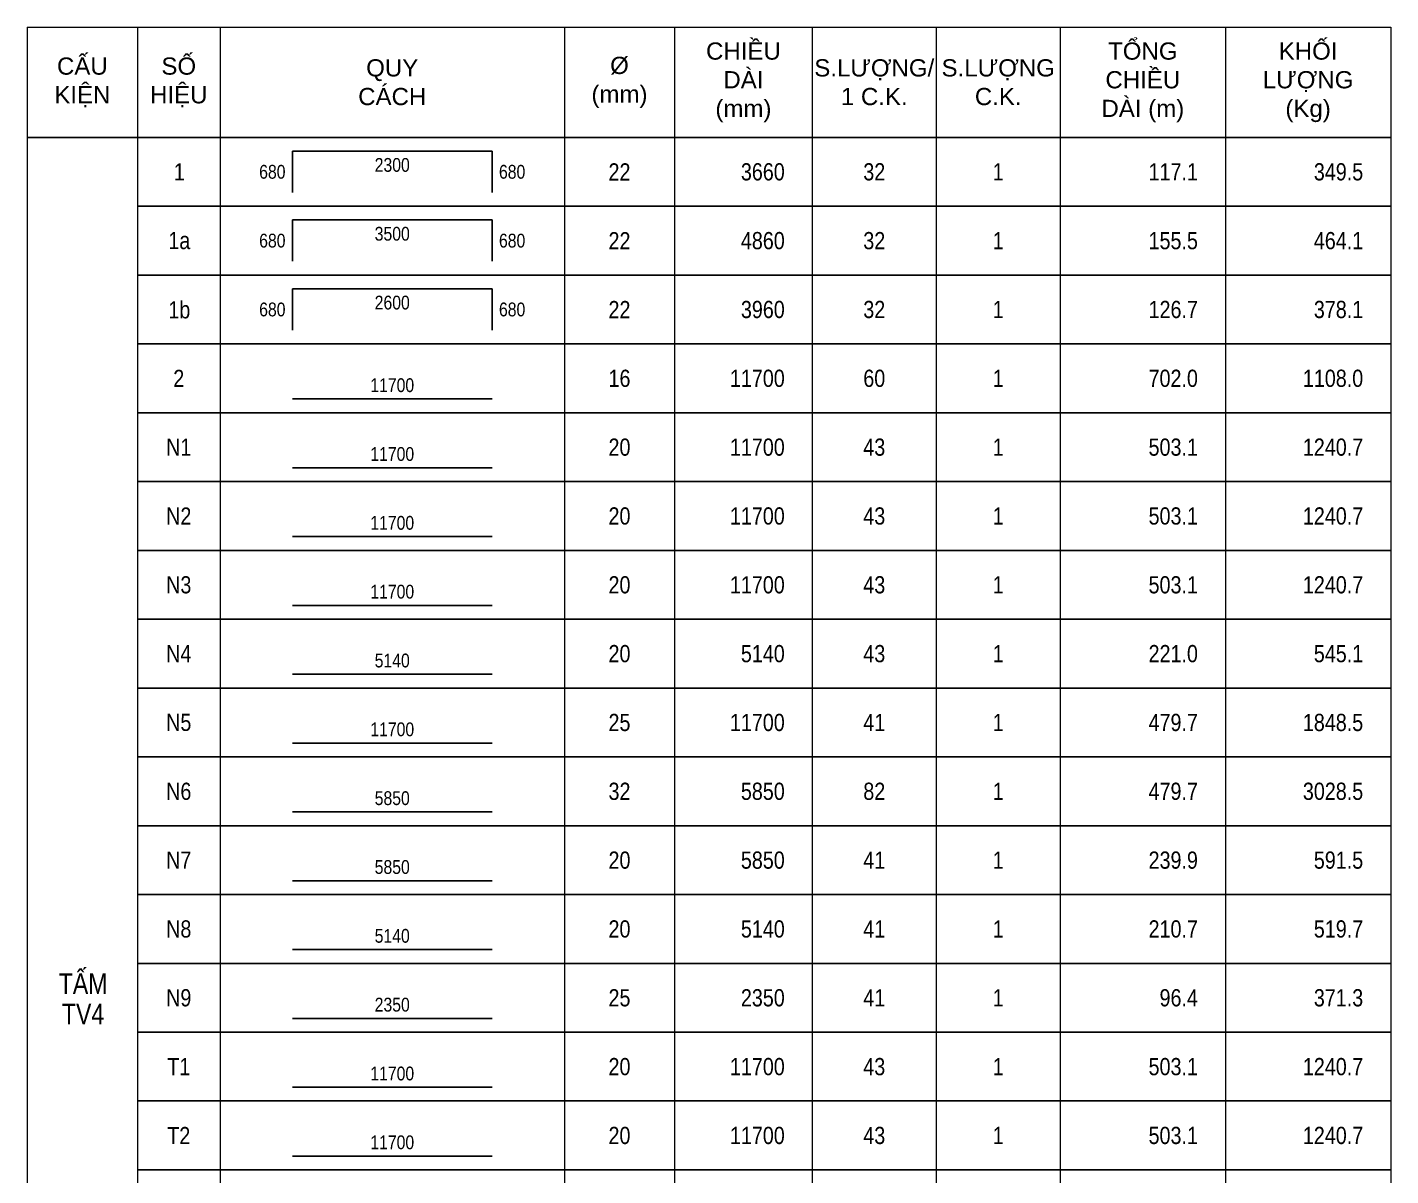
# Model space of a CAD drawing. Header units: millimetres. Extents: x -143483 to 1166745, y -1448440 to -1202244.
# Drawn here: x 384965 to 401465, y -1400354 to -1386450 of the extents above; entities that cross this region are included whole.
import ezdxf
from ezdxf.enums import TextEntityAlignment as Align

# ---------------------------------------------------------------- set-up
doc = ezdxf.new("R2010")
doc.units = ezdxf.units.MM
doc.header["$LTSCALE"] = 30
doc.layers.get('0').update_dxf_attribs({"lineweight": 9})
for name, color, linetype in [('ccu12-Dai', 6, 'Continuous'), ('ccu12-Manh', 8, 'Continuous'), ('ccu12-Text', 31, 'Continuous'), ('ccu12-Thay', 7, 'Continuous'), ('TEXT', 31, 'Continuous'), ('THEP', 4, 'Continuous')]:
    doc.layers.add(name, color=color, linetype=linetype)
doc.styles.add('ARIAL', font='arial_0.ttf')
doc.styles.add('Arial Narrow', font='ARIALN.TTF')
doc.styles.add('ccu11_simli', font='vnsimli.shx', dxfattribs={"width": 0.8})
doc.styles.add('ROMANS', font='arial_0.ttf', dxfattribs={"width": 0.8})

# ---------------------------------------------------------------- blocks, each defined once
blk = doc.blocks.new('TK_3')
at = {"layer": 'THEP'}
for p, q in [((2250, -200), (2250, -800)), ((5150, -200), (5150, -800))]:
    blk.add_line(p, q, dxfattribs=at)
blk.add_lwpolyline([(2250, -200), (5150, -200)], dxfattribs=at)
at = {"layer": 'TEXT', "style": 'ccu11_simli', "width": 0.8}
for tag, p in [('SH', (608, -500)), ('DK', (7000, -500)), ('SL', (10700, -500)), ('SCK', (12500, -500))]:
    blk.add_attdef(tag, text='', height=250, dxfattribs=at).set_placement(p, align=Align.MIDDLE)
blk.add_attdef('L2', text='', height=200, dxfattribs=at).set_placement((3700, -300), align=Align.TOP_CENTER)
for tag, height, p in [('L', 250, (9400, -500)), ('LA', 250, (15400, -500)), ('KL', 250, (17800, -500)), ('L1', 200, (2150, -500))]:
    blk.add_attdef(tag, text='', height=height, dxfattribs=at).set_placement(p, align=Align.MIDDLE_RIGHT)
blk.add_attdef('L3', text='', height=200, dxfattribs=at).set_placement((5250, -500), align=Align.MIDDLE_LEFT)
blk = doc.blocks.new('*U4415')
at = {"layer": 'ccu12-Manh'}
blk.add_line((-7583, 0), (7583, 0), dxfattribs=at)
blk = doc.blocks.new('*U4416')
at = {"color": 0, "linetype": 'ByBlock', "lineweight": -2, "transparency": 16777216}
for p in [(0, 0), (0, -833), (0, -1667), (0, -2500), (0, -3333), (0, -4167), (0, -5000), (0, -5833), (0, -6667), (0, -7500), (0, -8333), (0, -9167), (0, -10000), (0, -10833), (0, -11667), (0, -12500), (0, -13333), (0, -14167), (0, -15000), (0, -15833), (0, -16667), (0, -17500), (0, -18333), (0, -19167), (0, -20000), (0, -20833), (0, -21667), (0, -22500), (0, -23333), (0, -24167), (0, -25000), (0, -25833)]:
    blk.add_blockref('*U4415', p, dxfattribs=at)
blk = doc.blocks.new('TK_1')
at = {"layer": 'THEP'}
blk.add_lwpolyline([(2250, -800), (5150, -800)], dxfattribs=at)
at = {"layer": 'TEXT', "style": 'ROMANS', "width": 0.8}
for tag, p in [('SH', (600, -500)), ('DK', (7000, -500)), ('SL', (10700, -500)), ('SCK', (12500, -500))]:
    blk.add_attdef(tag, text='', height=250, dxfattribs=at).set_placement(p, align=Align.MIDDLE)
for tag, p in [('L', (9400, -500)), ('LA', (15400, -500)), ('KL', (17800, -500))]:
    blk.add_attdef(tag, text='', height=250, dxfattribs=at).set_placement(p, align=Align.MIDDLE_RIGHT)
blk.add_attdef('L1', text='', height=200, dxfattribs=at).set_placement((3700, -700), align=Align.CENTER)

msp = doc.modelspace()

# ---------------------------------------------------------------- linework, layer by layer
for p, q in [((384964.8, -1386449.57), (401464.8, -1386449.57)), ((384964.8, -1386449.57), (384964.8, -1414449.57)), ((386298.13, -1386449.57), (386298.13, -1414449.57)), ((387298.13, -1386449.57), (387298.13, -1414449.57)), ((391464.8, -1386449.57), (391464.8, -1414449.57)), ((392798.13, -1386449.57), (392798.13, -1414449.57)), ((394464.8, -1386449.57), (394464.8, -1414449.57)), ((395964.8, -1386449.57), (395964.8, -1414449.57)), ((397464.8, -1386449.57), (397464.8, -1414449.57)), ((399464.8, -1386449.57), (399464.8, -1414449.57)), ((401464.8, -1386449.57), (401464.8, -1414449.57))]:
    msp.add_line(p, q)
at = {"layer": 'ccu12-Thay'}
msp.add_line((384964.8, -1387782.91), (401464.8, -1387782.91), dxfattribs=at)

# ---------------------------------------------------------------- block references
msp.add_blockref('*U4416', (393881.47, -1388616.24))
at = {"layer": 'ccu12-Dai', "ltscale": 10000}
ref = msp.add_blockref('TK_3', (386298.13, -1387782.91), dxfattribs=dict(at, xscale=0.833333338333486, yscale=0.833333338333486, zscale=0.833333338333486))
ref.add_attrib('SH', '1', dxfattribs={"layer": 'TEXT', "color": 1, "ltscale": 10000, "height": 208.33, "style": 'Arial Narrow'}).set_placement((386804.8, -1388199.57), align=Align.MIDDLE)
ref.add_attrib('DK', '22', dxfattribs={"layer": 'TEXT', "color": 1, "ltscale": 10000, "height": 208.333, "style": 'Arial Narrow'}).set_placement((392131.47, -1388199.57), align=Align.MIDDLE)
ref.add_attrib('L', '3660', dxfattribs={"layer": 'TEXT', "ltscale": 10000, "height": 208.333, "style": 'Arial Narrow'}).set_placement((394131.47, -1388199.57), align=Align.MIDDLE_RIGHT)
ref.add_attrib('SL', '32', dxfattribs={"layer": 'TEXT', "color": 1, "ltscale": 10000, "height": 208.333, "style": 'Arial Narrow'}).set_placement((395214.8, -1388199.57), align=Align.MIDDLE)
ref.add_attrib('SCK', '1', dxfattribs={"layer": 'TEXT', "color": 1, "ltscale": 10000, "height": 208.33, "style": 'Arial Narrow'}).set_placement((396714.8, -1388199.57), align=Align.MIDDLE)
ref.add_attrib('LA', '117.1', dxfattribs={"layer": 'TEXT', "ltscale": 10000, "height": 208.333, "style": 'Arial Narrow'}).set_placement((399131.47, -1388199.57), align=Align.MIDDLE_RIGHT)
ref.add_attrib('KL', '349.5', dxfattribs={"layer": 'TEXT', "ltscale": 10000, "height": 208.333, "style": 'Arial Narrow'}).set_placement((401131.47, -1388199.57), align=Align.MIDDLE_RIGHT)
ref.add_attrib('L1', '680', dxfattribs={"layer": 'TEXT', "ltscale": 10000, "height": 166.667, "style": 'Arial Narrow'}).set_placement((388089.8, -1388199.57), align=Align.MIDDLE_RIGHT)
ref.add_attrib('L2', '2300', dxfattribs={"layer": 'TEXT', "ltscale": 10000, "height": 166.667, "style": 'Arial Narrow'}).set_placement((389381.47, -1388032.91), align=Align.TOP_CENTER)
ref.add_attrib('L3', '680', dxfattribs={"layer": 'TEXT', "ltscale": 10000, "height": 166.667, "style": 'Arial Narrow'}).set_placement((390673.13, -1388199.57), align=Align.MIDDLE_LEFT)
ref = msp.add_blockref('TK_3', (386298.13, -1388616.24), dxfattribs=dict(at, xscale=0.833333338333486, yscale=0.833333338333486, zscale=0.833333338333486))
ref.add_attrib('SH', '1a', dxfattribs={"layer": 'TEXT', "color": 1, "ltscale": 10000, "height": 208.333, "style": 'Arial Narrow'}).set_placement((386804.8, -1389032.91), align=Align.MIDDLE)
ref.add_attrib('DK', '22', dxfattribs={"layer": 'TEXT', "color": 1, "ltscale": 10000, "height": 208.333, "style": 'Arial Narrow'}).set_placement((392131.47, -1389032.91), align=Align.MIDDLE)
ref.add_attrib('L', '4860', dxfattribs={"layer": 'TEXT', "ltscale": 10000, "height": 208.333, "style": 'Arial Narrow'}).set_placement((394131.47, -1389032.91), align=Align.MIDDLE_RIGHT)
ref.add_attrib('SL', '32', dxfattribs={"layer": 'TEXT', "color": 1, "ltscale": 10000, "height": 208.333, "style": 'Arial Narrow'}).set_placement((395214.8, -1389032.91), align=Align.MIDDLE)
ref.add_attrib('SCK', '1', dxfattribs={"layer": 'TEXT', "color": 1, "ltscale": 10000, "height": 208.33, "style": 'Arial Narrow'}).set_placement((396714.8, -1389032.91), align=Align.MIDDLE)
ref.add_attrib('LA', '155.5', dxfattribs={"layer": 'TEXT', "ltscale": 10000, "height": 208.333, "style": 'Arial Narrow'}).set_placement((399131.47, -1389032.91), align=Align.MIDDLE_RIGHT)
ref.add_attrib('KL', '464.1', dxfattribs={"layer": 'TEXT', "ltscale": 10000, "height": 208.333, "style": 'Arial Narrow'}).set_placement((401131.47, -1389032.91), align=Align.MIDDLE_RIGHT)
ref.add_attrib('L1', '680', dxfattribs={"layer": 'TEXT', "ltscale": 10000, "height": 166.667, "style": 'Arial Narrow'}).set_placement((388089.8, -1389032.91), align=Align.MIDDLE_RIGHT)
ref.add_attrib('L2', '3500', dxfattribs={"layer": 'TEXT', "ltscale": 10000, "height": 166.667, "style": 'Arial Narrow'}).set_placement((389381.47, -1388866.24), align=Align.TOP_CENTER)
ref.add_attrib('L3', '680', dxfattribs={"layer": 'TEXT', "ltscale": 10000, "height": 166.667, "style": 'Arial Narrow'}).set_placement((390673.13, -1389032.91), align=Align.MIDDLE_LEFT)
ref = msp.add_blockref('TK_3', (386298.13, -1389449.57), dxfattribs=dict(at, xscale=0.833333338333486, yscale=0.833333338333486, zscale=0.833333338333486))
ref.add_attrib('SH', '1b', dxfattribs={"layer": 'TEXT', "color": 1, "ltscale": 10000, "height": 208.333, "style": 'Arial Narrow'}).set_placement((386804.8, -1389866.24), align=Align.MIDDLE)
ref.add_attrib('DK', '22', dxfattribs={"layer": 'TEXT', "color": 1, "ltscale": 10000, "height": 208.333, "style": 'Arial Narrow'}).set_placement((392131.47, -1389866.24), align=Align.MIDDLE)
ref.add_attrib('L', '3960', dxfattribs={"layer": 'TEXT', "ltscale": 10000, "height": 208.333, "style": 'Arial Narrow'}).set_placement((394131.47, -1389866.24), align=Align.MIDDLE_RIGHT)
ref.add_attrib('SL', '32', dxfattribs={"layer": 'TEXT', "color": 1, "ltscale": 10000, "height": 208.333, "style": 'Arial Narrow'}).set_placement((395214.8, -1389866.24), align=Align.MIDDLE)
ref.add_attrib('SCK', '1', dxfattribs={"layer": 'TEXT', "color": 1, "ltscale": 10000, "height": 208.33, "style": 'Arial Narrow'}).set_placement((396714.8, -1389866.24), align=Align.MIDDLE)
ref.add_attrib('LA', '126.7', dxfattribs={"layer": 'TEXT', "ltscale": 10000, "height": 208.333, "style": 'Arial Narrow'}).set_placement((399131.47, -1389866.24), align=Align.MIDDLE_RIGHT)
ref.add_attrib('KL', '378.1', dxfattribs={"layer": 'TEXT', "ltscale": 10000, "height": 208.333, "style": 'Arial Narrow'}).set_placement((401131.47, -1389866.24), align=Align.MIDDLE_RIGHT)
ref.add_attrib('L1', '680', dxfattribs={"layer": 'TEXT', "ltscale": 10000, "height": 166.667, "style": 'Arial Narrow'}).set_placement((388089.8, -1389866.24), align=Align.MIDDLE_RIGHT)
ref.add_attrib('L2', '2600', dxfattribs={"layer": 'TEXT', "ltscale": 10000, "height": 166.667, "style": 'Arial Narrow'}).set_placement((389381.47, -1389699.57), align=Align.TOP_CENTER)
ref.add_attrib('L3', '680', dxfattribs={"layer": 'TEXT', "ltscale": 10000, "height": 166.667, "style": 'Arial Narrow'}).set_placement((390673.13, -1389866.24), align=Align.MIDDLE_LEFT)
ref = msp.add_blockref('TK_1', (386298.13, -1390282.91), dxfattribs=dict(at, xscale=0.833333338333486, yscale=0.833333338333486, zscale=0.833333338333486))
ref.add_attrib('SH', '2', dxfattribs={"layer": 'TEXT', "color": 1, "ltscale": 10000, "height": 208.33, "style": 'Arial Narrow'}).set_placement((386798.13, -1390699.57), align=Align.MIDDLE)
ref.add_attrib('DK', '16', dxfattribs={"layer": 'TEXT', "color": 1, "ltscale": 10000, "height": 208.333, "style": 'Arial Narrow'}).set_placement((392131.47, -1390699.57), align=Align.MIDDLE)
ref.add_attrib('L', '11700', dxfattribs={"layer": 'TEXT', "ltscale": 10000, "height": 208.333, "style": 'Arial Narrow'}).set_placement((394131.47, -1390699.57), align=Align.MIDDLE_RIGHT)
ref.add_attrib('SL', '60', dxfattribs={"layer": 'TEXT', "color": 1, "ltscale": 10000, "height": 208.333, "style": 'Arial Narrow'}).set_placement((395214.8, -1390699.57), align=Align.MIDDLE)
ref.add_attrib('SCK', '1', dxfattribs={"layer": 'TEXT', "color": 1, "ltscale": 10000, "height": 208.33, "style": 'Arial Narrow'}).set_placement((396714.8, -1390699.57), align=Align.MIDDLE)
ref.add_attrib('LA', '702.0', dxfattribs={"layer": 'TEXT', "ltscale": 10000, "height": 208.333, "style": 'Arial Narrow'}).set_placement((399131.47, -1390699.57), align=Align.MIDDLE_RIGHT)
ref.add_attrib('KL', '1108.0', dxfattribs={"layer": 'TEXT', "ltscale": 10000, "height": 208.333, "style": 'Arial Narrow'}).set_placement((401131.47, -1390699.57), align=Align.MIDDLE_RIGHT)
ref.add_attrib('L1', '11700', dxfattribs={"layer": 'TEXT', "ltscale": 10000, "height": 166.667, "style": 'Arial Narrow'}).set_placement((389381.47, -1390866.24), align=Align.CENTER)
ref = msp.add_blockref('TK_1', (386298.13, -1391116.24), dxfattribs=dict(at, xscale=0.833333338333486, yscale=0.833333338333486, zscale=0.833333338333486))
ref.add_attrib('SH', 'N1', dxfattribs={"layer": 'TEXT', "color": 1, "ltscale": 10000, "height": 208.333, "style": 'Arial Narrow'}).set_placement((386798.13, -1391532.91), align=Align.MIDDLE)
ref.add_attrib('DK', '20', dxfattribs={"layer": 'TEXT', "color": 1, "ltscale": 10000, "height": 208.333, "style": 'Arial Narrow'}).set_placement((392131.47, -1391532.91), align=Align.MIDDLE)
ref.add_attrib('L', '11700', dxfattribs={"layer": 'TEXT', "ltscale": 10000, "height": 208.333, "style": 'Arial Narrow'}).set_placement((394131.47, -1391532.91), align=Align.MIDDLE_RIGHT)
ref.add_attrib('SL', '43', dxfattribs={"layer": 'TEXT', "color": 1, "ltscale": 10000, "height": 208.333, "style": 'Arial Narrow'}).set_placement((395214.8, -1391532.91), align=Align.MIDDLE)
ref.add_attrib('SCK', '1', dxfattribs={"layer": 'TEXT', "color": 1, "ltscale": 10000, "height": 208.33, "style": 'Arial Narrow'}).set_placement((396714.8, -1391532.91), align=Align.MIDDLE)
ref.add_attrib('LA', '503.1', dxfattribs={"layer": 'TEXT', "ltscale": 10000, "height": 208.333, "style": 'Arial Narrow'}).set_placement((399131.47, -1391532.91), align=Align.MIDDLE_RIGHT)
ref.add_attrib('KL', '1240.7', dxfattribs={"layer": 'TEXT', "ltscale": 10000, "height": 208.333, "style": 'Arial Narrow'}).set_placement((401131.47, -1391532.91), align=Align.MIDDLE_RIGHT)
ref.add_attrib('L1', '11700', dxfattribs={"layer": 'TEXT', "ltscale": 10000, "height": 166.667, "style": 'Arial Narrow'}).set_placement((389381.47, -1391699.57), align=Align.CENTER)
ref = msp.add_blockref('TK_1', (386298.13, -1391949.57), dxfattribs=dict(at, xscale=0.833333338333486, yscale=0.833333338333486, zscale=0.833333338333486))
ref.add_attrib('SH', 'N2', dxfattribs={"layer": 'TEXT', "color": 1, "ltscale": 10000, "height": 208.333, "style": 'Arial Narrow'}).set_placement((386798.13, -1392366.24), align=Align.MIDDLE)
ref.add_attrib('DK', '20', dxfattribs={"layer": 'TEXT', "color": 1, "ltscale": 10000, "height": 208.333, "style": 'Arial Narrow'}).set_placement((392131.47, -1392366.24), align=Align.MIDDLE)
ref.add_attrib('L', '11700', dxfattribs={"layer": 'TEXT', "ltscale": 10000, "height": 208.333, "style": 'Arial Narrow'}).set_placement((394131.47, -1392366.24), align=Align.MIDDLE_RIGHT)
ref.add_attrib('SL', '43', dxfattribs={"layer": 'TEXT', "color": 1, "ltscale": 10000, "height": 208.333, "style": 'Arial Narrow'}).set_placement((395214.8, -1392366.24), align=Align.MIDDLE)
ref.add_attrib('SCK', '1', dxfattribs={"layer": 'TEXT', "color": 1, "ltscale": 10000, "height": 208.33, "style": 'Arial Narrow'}).set_placement((396714.8, -1392366.24), align=Align.MIDDLE)
ref.add_attrib('LA', '503.1', dxfattribs={"layer": 'TEXT', "ltscale": 10000, "height": 208.333, "style": 'Arial Narrow'}).set_placement((399131.47, -1392366.24), align=Align.MIDDLE_RIGHT)
ref.add_attrib('KL', '1240.7', dxfattribs={"layer": 'TEXT', "ltscale": 10000, "height": 208.333, "style": 'Arial Narrow'}).set_placement((401131.47, -1392366.24), align=Align.MIDDLE_RIGHT)
ref.add_attrib('L1', '11700', dxfattribs={"layer": 'TEXT', "ltscale": 10000, "height": 166.667, "style": 'Arial Narrow'}).set_placement((389381.47, -1392532.91), align=Align.CENTER)
ref = msp.add_blockref('TK_1', (386298.13, -1392782.91), dxfattribs=dict(at, xscale=0.833333338333486, yscale=0.833333338333486, zscale=0.833333338333486))
ref.add_attrib('SH', 'N3', dxfattribs={"layer": 'TEXT', "color": 1, "ltscale": 10000, "height": 208.333, "style": 'Arial Narrow'}).set_placement((386798.13, -1393199.57), align=Align.MIDDLE)
ref.add_attrib('DK', '20', dxfattribs={"layer": 'TEXT', "color": 1, "ltscale": 10000, "height": 208.333, "style": 'Arial Narrow'}).set_placement((392131.47, -1393199.57), align=Align.MIDDLE)
ref.add_attrib('L', '11700', dxfattribs={"layer": 'TEXT', "ltscale": 10000, "height": 208.333, "style": 'Arial Narrow'}).set_placement((394131.47, -1393199.57), align=Align.MIDDLE_RIGHT)
ref.add_attrib('SL', '43', dxfattribs={"layer": 'TEXT', "color": 1, "ltscale": 10000, "height": 208.333, "style": 'Arial Narrow'}).set_placement((395214.8, -1393199.57), align=Align.MIDDLE)
ref.add_attrib('SCK', '1', dxfattribs={"layer": 'TEXT', "color": 1, "ltscale": 10000, "height": 208.33, "style": 'Arial Narrow'}).set_placement((396714.8, -1393199.57), align=Align.MIDDLE)
ref.add_attrib('LA', '503.1', dxfattribs={"layer": 'TEXT', "ltscale": 10000, "height": 208.333, "style": 'Arial Narrow'}).set_placement((399131.47, -1393199.57), align=Align.MIDDLE_RIGHT)
ref.add_attrib('KL', '1240.7', dxfattribs={"layer": 'TEXT', "ltscale": 10000, "height": 208.333, "style": 'Arial Narrow'}).set_placement((401131.47, -1393199.57), align=Align.MIDDLE_RIGHT)
ref.add_attrib('L1', '11700', dxfattribs={"layer": 'TEXT', "ltscale": 10000, "height": 166.667, "style": 'Arial Narrow'}).set_placement((389381.47, -1393366.24), align=Align.CENTER)
ref = msp.add_blockref('TK_1', (386298.13, -1393616.24), dxfattribs=dict(at, xscale=0.833333338333486, yscale=0.833333338333486, zscale=0.833333338333486))
ref.add_attrib('SH', 'N4', dxfattribs={"layer": 'TEXT', "color": 1, "ltscale": 10000, "height": 208.333, "style": 'Arial Narrow'}).set_placement((386798.13, -1394032.91), align=Align.MIDDLE)
ref.add_attrib('DK', '20', dxfattribs={"layer": 'TEXT', "color": 1, "ltscale": 10000, "height": 208.333, "style": 'Arial Narrow'}).set_placement((392131.47, -1394032.91), align=Align.MIDDLE)
ref.add_attrib('L', '5140', dxfattribs={"layer": 'TEXT', "ltscale": 10000, "height": 208.333, "style": 'Arial Narrow'}).set_placement((394131.47, -1394032.91), align=Align.MIDDLE_RIGHT)
ref.add_attrib('SL', '43', dxfattribs={"layer": 'TEXT', "color": 1, "ltscale": 10000, "height": 208.333, "style": 'Arial Narrow'}).set_placement((395214.8, -1394032.91), align=Align.MIDDLE)
ref.add_attrib('SCK', '1', dxfattribs={"layer": 'TEXT', "color": 1, "ltscale": 10000, "height": 208.33, "style": 'Arial Narrow'}).set_placement((396714.8, -1394032.91), align=Align.MIDDLE)
ref.add_attrib('LA', '221.0', dxfattribs={"layer": 'TEXT', "ltscale": 10000, "height": 208.333, "style": 'Arial Narrow'}).set_placement((399131.47, -1394032.91), align=Align.MIDDLE_RIGHT)
ref.add_attrib('KL', '545.1', dxfattribs={"layer": 'TEXT', "ltscale": 10000, "height": 208.333, "style": 'Arial Narrow'}).set_placement((401131.47, -1394032.91), align=Align.MIDDLE_RIGHT)
ref.add_attrib('L1', '5140', dxfattribs={"layer": 'TEXT', "ltscale": 10000, "height": 166.667, "style": 'Arial Narrow'}).set_placement((389381.47, -1394199.57), align=Align.CENTER)
ref = msp.add_blockref('TK_1', (386298.13, -1394449.57), dxfattribs=dict(at, xscale=0.833333338333486, yscale=0.833333338333486, zscale=0.833333338333486))
ref.add_attrib('SH', 'N5', dxfattribs={"layer": 'TEXT', "color": 1, "ltscale": 10000, "height": 208.333, "style": 'Arial Narrow'}).set_placement((386798.13, -1394866.24), align=Align.MIDDLE)
ref.add_attrib('DK', '25', dxfattribs={"layer": 'TEXT', "color": 1, "ltscale": 10000, "height": 208.333, "style": 'Arial Narrow'}).set_placement((392131.47, -1394866.24), align=Align.MIDDLE)
ref.add_attrib('L', '11700', dxfattribs={"layer": 'TEXT', "ltscale": 10000, "height": 208.333, "style": 'Arial Narrow'}).set_placement((394131.47, -1394866.24), align=Align.MIDDLE_RIGHT)
ref.add_attrib('SL', '41', dxfattribs={"layer": 'TEXT', "color": 1, "ltscale": 10000, "height": 208.333, "style": 'Arial Narrow'}).set_placement((395214.8, -1394866.24), align=Align.MIDDLE)
ref.add_attrib('SCK', '1', dxfattribs={"layer": 'TEXT', "color": 1, "ltscale": 10000, "height": 208.33, "style": 'Arial Narrow'}).set_placement((396714.8, -1394866.24), align=Align.MIDDLE)
ref.add_attrib('LA', '479.7', dxfattribs={"layer": 'TEXT', "ltscale": 10000, "height": 208.333, "style": 'Arial Narrow'}).set_placement((399131.47, -1394866.24), align=Align.MIDDLE_RIGHT)
ref.add_attrib('KL', '1848.5', dxfattribs={"layer": 'TEXT', "ltscale": 10000, "height": 208.333, "style": 'Arial Narrow'}).set_placement((401131.47, -1394866.24), align=Align.MIDDLE_RIGHT)
ref.add_attrib('L1', '11700', dxfattribs={"layer": 'TEXT', "ltscale": 10000, "height": 166.667, "style": 'Arial Narrow'}).set_placement((389381.47, -1395032.91), align=Align.CENTER)
ref = msp.add_blockref('TK_1', (386298.13, -1395282.91), dxfattribs=dict(at, xscale=0.833333338333486, yscale=0.833333338333486, zscale=0.833333338333486))
ref.add_attrib('SH', 'N6', dxfattribs={"layer": 'TEXT', "color": 1, "ltscale": 10000, "height": 208.333, "style": 'Arial Narrow'}).set_placement((386798.13, -1395699.57), align=Align.MIDDLE)
ref.add_attrib('DK', '32', dxfattribs={"layer": 'TEXT', "color": 1, "ltscale": 10000, "height": 208.333, "style": 'Arial Narrow'}).set_placement((392131.47, -1395699.57), align=Align.MIDDLE)
ref.add_attrib('L', '5850', dxfattribs={"layer": 'TEXT', "ltscale": 10000, "height": 208.333, "style": 'Arial Narrow'}).set_placement((394131.47, -1395699.57), align=Align.MIDDLE_RIGHT)
ref.add_attrib('SL', '82', dxfattribs={"layer": 'TEXT', "color": 1, "ltscale": 10000, "height": 208.333, "style": 'Arial Narrow'}).set_placement((395214.8, -1395699.57), align=Align.MIDDLE)
ref.add_attrib('SCK', '1', dxfattribs={"layer": 'TEXT', "color": 1, "ltscale": 10000, "height": 208.33, "style": 'Arial Narrow'}).set_placement((396714.8, -1395699.57), align=Align.MIDDLE)
ref.add_attrib('LA', '479.7', dxfattribs={"layer": 'TEXT', "ltscale": 10000, "height": 208.333, "style": 'Arial Narrow'}).set_placement((399131.47, -1395699.57), align=Align.MIDDLE_RIGHT)
ref.add_attrib('KL', '3028.5', dxfattribs={"layer": 'TEXT', "ltscale": 10000, "height": 208.333, "style": 'Arial Narrow'}).set_placement((401131.47, -1395699.57), align=Align.MIDDLE_RIGHT)
ref.add_attrib('L1', '5850', dxfattribs={"layer": 'TEXT', "ltscale": 10000, "height": 166.667, "style": 'Arial Narrow'}).set_placement((389381.47, -1395866.24), align=Align.CENTER)
ref = msp.add_blockref('TK_1', (386298.13, -1396116.24), dxfattribs=dict(at, xscale=0.833333338333486, yscale=0.833333338333486, zscale=0.833333338333486))
ref.add_attrib('SH', 'N7', dxfattribs={"layer": 'TEXT', "color": 1, "ltscale": 10000, "height": 208.333, "style": 'Arial Narrow'}).set_placement((386798.13, -1396532.91), align=Align.MIDDLE)
ref.add_attrib('DK', '20', dxfattribs={"layer": 'TEXT', "color": 1, "ltscale": 10000, "height": 208.333, "style": 'Arial Narrow'}).set_placement((392131.47, -1396532.91), align=Align.MIDDLE)
ref.add_attrib('L', '5850', dxfattribs={"layer": 'TEXT', "ltscale": 10000, "height": 208.333, "style": 'Arial Narrow'}).set_placement((394131.47, -1396532.91), align=Align.MIDDLE_RIGHT)
ref.add_attrib('SL', '41', dxfattribs={"layer": 'TEXT', "color": 1, "ltscale": 10000, "height": 208.333, "style": 'Arial Narrow'}).set_placement((395214.8, -1396532.91), align=Align.MIDDLE)
ref.add_attrib('SCK', '1', dxfattribs={"layer": 'TEXT', "color": 1, "ltscale": 10000, "height": 208.33, "style": 'Arial Narrow'}).set_placement((396714.8, -1396532.91), align=Align.MIDDLE)
ref.add_attrib('LA', '239.9', dxfattribs={"layer": 'TEXT', "ltscale": 10000, "height": 208.333, "style": 'Arial Narrow'}).set_placement((399131.47, -1396532.91), align=Align.MIDDLE_RIGHT)
ref.add_attrib('KL', '591.5', dxfattribs={"layer": 'TEXT', "ltscale": 10000, "height": 208.333, "style": 'Arial Narrow'}).set_placement((401131.47, -1396532.91), align=Align.MIDDLE_RIGHT)
ref.add_attrib('L1', '5850', dxfattribs={"layer": 'TEXT', "ltscale": 10000, "height": 166.667, "style": 'Arial Narrow'}).set_placement((389381.47, -1396699.57), align=Align.CENTER)
ref = msp.add_blockref('TK_1', (386298.13, -1396949.57), dxfattribs=dict(at, xscale=0.833333338333486, yscale=0.833333338333486, zscale=0.833333338333486))
ref.add_attrib('SH', 'N8', dxfattribs={"layer": 'TEXT', "color": 1, "ltscale": 10000, "height": 208.333, "style": 'Arial Narrow'}).set_placement((386798.13, -1397366.24), align=Align.MIDDLE)
ref.add_attrib('DK', '20', dxfattribs={"layer": 'TEXT', "color": 1, "ltscale": 10000, "height": 208.333, "style": 'Arial Narrow'}).set_placement((392131.47, -1397366.24), align=Align.MIDDLE)
ref.add_attrib('L', '5140', dxfattribs={"layer": 'TEXT', "ltscale": 10000, "height": 208.333, "style": 'Arial Narrow'}).set_placement((394131.47, -1397366.24), align=Align.MIDDLE_RIGHT)
ref.add_attrib('SL', '41', dxfattribs={"layer": 'TEXT', "color": 1, "ltscale": 10000, "height": 208.333, "style": 'Arial Narrow'}).set_placement((395214.8, -1397366.24), align=Align.MIDDLE)
ref.add_attrib('SCK', '1', dxfattribs={"layer": 'TEXT', "color": 1, "ltscale": 10000, "height": 208.33, "style": 'Arial Narrow'}).set_placement((396714.8, -1397366.24), align=Align.MIDDLE)
ref.add_attrib('LA', '210.7', dxfattribs={"layer": 'TEXT', "ltscale": 10000, "height": 208.333, "style": 'Arial Narrow'}).set_placement((399131.47, -1397366.24), align=Align.MIDDLE_RIGHT)
ref.add_attrib('KL', '519.7', dxfattribs={"layer": 'TEXT', "ltscale": 10000, "height": 208.333, "style": 'Arial Narrow'}).set_placement((401131.47, -1397366.24), align=Align.MIDDLE_RIGHT)
ref.add_attrib('L1', '5140', dxfattribs={"layer": 'TEXT', "ltscale": 10000, "height": 166.667, "style": 'Arial Narrow'}).set_placement((389381.47, -1397532.91), align=Align.CENTER)
ref = msp.add_blockref('TK_1', (386298.13, -1397782.91), dxfattribs=dict(at, xscale=0.833333338333486, yscale=0.833333338333486, zscale=0.833333338333486))
ref.add_attrib('SH', 'N9', dxfattribs={"layer": 'TEXT', "color": 1, "ltscale": 10000, "height": 208.333, "style": 'Arial Narrow'}).set_placement((386798.13, -1398199.57), align=Align.MIDDLE)
ref.add_attrib('DK', '25', dxfattribs={"layer": 'TEXT', "color": 1, "ltscale": 10000, "height": 208.333, "style": 'Arial Narrow'}).set_placement((392131.47, -1398199.57), align=Align.MIDDLE)
ref.add_attrib('L', '2350', dxfattribs={"layer": 'TEXT', "ltscale": 10000, "height": 208.333, "style": 'Arial Narrow'}).set_placement((394131.47, -1398199.57), align=Align.MIDDLE_RIGHT)
ref.add_attrib('SL', '41', dxfattribs={"layer": 'TEXT', "color": 1, "ltscale": 10000, "height": 208.333, "style": 'Arial Narrow'}).set_placement((395214.8, -1398199.57), align=Align.MIDDLE)
ref.add_attrib('SCK', '1', dxfattribs={"layer": 'TEXT', "color": 1, "ltscale": 10000, "height": 208.33, "style": 'Arial Narrow'}).set_placement((396714.8, -1398199.57), align=Align.MIDDLE)
ref.add_attrib('LA', '96.4', dxfattribs={"layer": 'TEXT', "ltscale": 10000, "height": 208.333, "style": 'Arial Narrow'}).set_placement((399131.47, -1398199.57), align=Align.MIDDLE_RIGHT)
ref.add_attrib('KL', '371.3', dxfattribs={"layer": 'TEXT', "ltscale": 10000, "height": 208.333, "style": 'Arial Narrow'}).set_placement((401131.47, -1398199.57), align=Align.MIDDLE_RIGHT)
ref.add_attrib('L1', '2350', dxfattribs={"layer": 'TEXT', "ltscale": 10000, "height": 166.667, "style": 'Arial Narrow'}).set_placement((389381.47, -1398366.24), align=Align.CENTER)
ref = msp.add_blockref('TK_1', (386298.13, -1398616.24), dxfattribs=dict(at, xscale=0.833333338333486, yscale=0.833333338333486, zscale=0.833333338333486))
ref.add_attrib('SH', 'T1', dxfattribs={"layer": 'TEXT', "color": 1, "ltscale": 10000, "height": 208.333, "style": 'Arial Narrow'}).set_placement((386798.13, -1399032.91), align=Align.MIDDLE)
ref.add_attrib('DK', '20', dxfattribs={"layer": 'TEXT', "color": 1, "ltscale": 10000, "height": 208.333, "style": 'Arial Narrow'}).set_placement((392131.47, -1399032.91), align=Align.MIDDLE)
ref.add_attrib('L', '11700', dxfattribs={"layer": 'TEXT', "ltscale": 10000, "height": 208.333, "style": 'Arial Narrow'}).set_placement((394131.47, -1399032.91), align=Align.MIDDLE_RIGHT)
ref.add_attrib('SL', '43', dxfattribs={"layer": 'TEXT', "color": 1, "ltscale": 10000, "height": 208.333, "style": 'Arial Narrow'}).set_placement((395214.8, -1399032.91), align=Align.MIDDLE)
ref.add_attrib('SCK', '1', dxfattribs={"layer": 'TEXT', "color": 1, "ltscale": 10000, "height": 208.33, "style": 'Arial Narrow'}).set_placement((396714.8, -1399032.91), align=Align.MIDDLE)
ref.add_attrib('LA', '503.1', dxfattribs={"layer": 'TEXT', "ltscale": 10000, "height": 208.333, "style": 'Arial Narrow'}).set_placement((399131.47, -1399032.91), align=Align.MIDDLE_RIGHT)
ref.add_attrib('KL', '1240.7', dxfattribs={"layer": 'TEXT', "ltscale": 10000, "height": 208.333, "style": 'Arial Narrow'}).set_placement((401131.47, -1399032.91), align=Align.MIDDLE_RIGHT)
ref.add_attrib('L1', '11700', dxfattribs={"layer": 'TEXT', "ltscale": 10000, "height": 166.667, "style": 'Arial Narrow'}).set_placement((389381.47, -1399199.57), align=Align.CENTER)
ref = msp.add_blockref('TK_1', (386298.13, -1399449.57), dxfattribs=dict(at, xscale=0.833333338333486, yscale=0.833333338333486, zscale=0.833333338333486))
ref.add_attrib('SH', 'T2', dxfattribs={"layer": 'TEXT', "color": 1, "ltscale": 10000, "height": 208.333, "style": 'Arial Narrow'}).set_placement((386798.13, -1399866.24), align=Align.MIDDLE)
ref.add_attrib('DK', '20', dxfattribs={"layer": 'TEXT', "color": 1, "ltscale": 10000, "height": 208.333, "style": 'Arial Narrow'}).set_placement((392131.47, -1399866.24), align=Align.MIDDLE)
ref.add_attrib('L', '11700', dxfattribs={"layer": 'TEXT', "ltscale": 10000, "height": 208.333, "style": 'Arial Narrow'}).set_placement((394131.47, -1399866.24), align=Align.MIDDLE_RIGHT)
ref.add_attrib('SL', '43', dxfattribs={"layer": 'TEXT', "color": 1, "ltscale": 10000, "height": 208.333, "style": 'Arial Narrow'}).set_placement((395214.8, -1399866.24), align=Align.MIDDLE)
ref.add_attrib('SCK', '1', dxfattribs={"layer": 'TEXT', "color": 1, "ltscale": 10000, "height": 208.33, "style": 'Arial Narrow'}).set_placement((396714.8, -1399866.24), align=Align.MIDDLE)
ref.add_attrib('LA', '503.1', dxfattribs={"layer": 'TEXT', "ltscale": 10000, "height": 208.333, "style": 'Arial Narrow'}).set_placement((399131.47, -1399866.24), align=Align.MIDDLE_RIGHT)
ref.add_attrib('KL', '1240.7', dxfattribs={"layer": 'TEXT', "ltscale": 10000, "height": 208.333, "style": 'Arial Narrow'}).set_placement((401131.47, -1399866.24), align=Align.MIDDLE_RIGHT)
ref.add_attrib('L1', '11700', dxfattribs={"layer": 'TEXT', "ltscale": 10000, "height": 166.667, "style": 'Arial Narrow'}).set_placement((389381.47, -1400032.91), align=Align.CENTER)

# ---------------------------------------------------------------- texts
at = {"layer": 'ccu12-Text', "color": 2, "style": 'ARIAL', "width": 0.8}
for s, p in [('TẤM', (385640.35, -1398152.57)), ('TV4', (385640.35, -1398520.24))]:
    msp.add_text(s, height=250, dxfattribs=at).set_placement(p, align=Align.CENTER)
at = {"layer": 'TEXT', "ltscale": 10000, "attachment_point": 5, "style": 'ARIAL'}
for s, insert, char_height, width in [('CHIỀU DÀI (mm)', (393631.47, -1387116.24), 208.3333, 1177.2397), ('TỔNG CHIỀU DÀI (m)', (398464.8, -1387116.24), 208.3333, 1177.2397), ('KHỐI LƯỢNG (Kg)', (400464.8, -1387116.24), 208.3333, 1511.1414), ('CẤU KIỆN', (385631.47, -1387116.24), 208.333, 543.4288), ('SỐ HIỆU', (386798.13, -1387116.24), 208.333, 556.2756), ('%%c (mm)', (392131.47, -1387116.24), 208.333, 542.9741), ('QUY CÁCH', (389381.47, -1387116.24), 208.333, 1228.9677), ('S.LƯỢNG/ 1 C.K.', (395214.8, -1387116.24), 208.3333, 1161.8918), ('S.LƯỢNG C.K.', (396714.8, -1387116.24), 208.3333, 1097.2033)]:
    msp.add_mtext(s, dxfattribs=dict(at, insert=insert, char_height=char_height, width=width))

doc.saveas('drawing.dxf')
